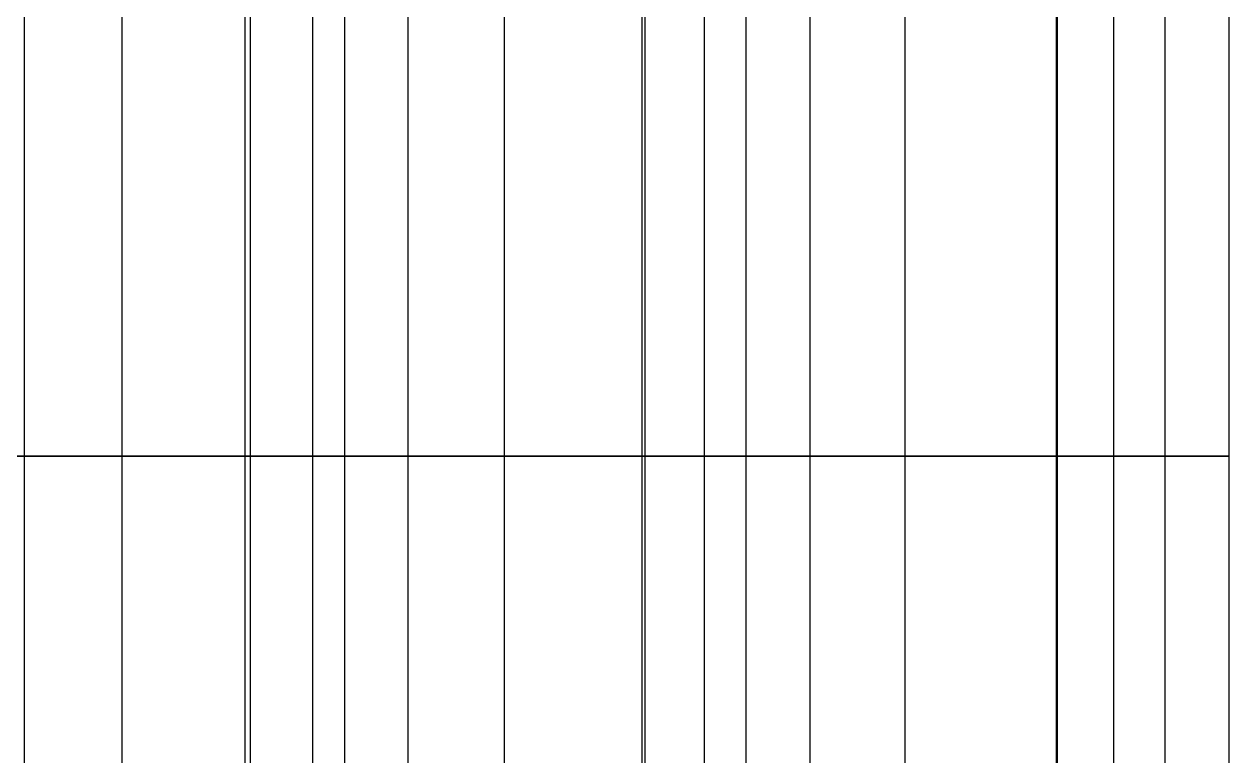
# Model space of a CAD drawing. Extents: x -60 to 60, y -153 to -30.
# Drawn here: x -46.386 to -42.686, y -87.921 to -85.672 of the extents above; entities that cross this region are included whole.
import ezdxf

# ---------------------------------------------------------------- set-up
doc = ezdxf.new("R2010")
doc.units = 0
doc.layers.add('Cut051006', color=7, linetype='CONTINUOUS')

msp = doc.modelspace()

# ---------------------------------------------------------------- linework, layer by layer
at = {"layer": 'Cut051006'}
for p, q in [((-46.3862, -84, 90.296), (-46.3862, -87, 90.296)), ((-46.3862, -84, 90.296), (-46.3862, -87, 90.296)), ((-46.3862, -84, 24.3537), (-46.3862, -87, 24.3537)), ((-46.3862, -84, 24.3537), (-46.3862, -87, 24.3537)), ((-46.0865, -84, 90.192), (-46.0865, -87, 90.192)), ((-46.0865, -84, 90.192), (-46.0865, -87, 90.192)), ((-46.0865, -84, 24.4577), (-46.0865, -87, 24.4577)), ((-46.0865, -84, 24.4577), (-46.0865, -87, 24.4577)), ((-45.708, -84, 91.4502), (-45.708, -87, 91.4502)), ((-45.708, -84, 91.4502), (-45.708, -87, 91.4502)), ((-45.708, -84, 23.1995), (-45.708, -87, 23.1995)), ((-45.708, -84, 23.1995), (-45.708, -87, 23.1995)), ((-45.6915, -84, 91.2521), (-45.6915, -87, 91.2521)), ((-45.6915, -84, 91.2521), (-45.6915, -87, 91.2521)), ((-45.6915, -84, 23.3976), (-45.6915, -87, 23.3976)), ((-45.6915, -84, 23.3976), (-45.6915, -87, 23.3976)), ((-45.5, -84, 90.9992), (-45.5, -87, 90.9992)), ((-45.5, -84, 90.9992), (-45.5, -87, 90.9992)), ((-45.5, -84, 23.6505), (-45.5, -87, 23.6505)), ((-45.5, -84, 23.6505), (-45.5, -87, 23.6505)), ((-45.4022, -84, 91.856), (-45.4022, -87, 91.856)), ((-45.4022, -84, 91.856), (-45.4022, -87, 91.856)), ((-45.4022, -84, 22.7937), (-45.4022, -87, 22.7937)), ((-45.4022, -84, 22.7937), (-45.4022, -87, 22.7937)), ((-45.2073, -84, 91.8948), (-45.2073, -87, 91.8948)), ((-45.2073, -84, 91.8948), (-45.2073, -87, 91.8948)), ((-45.2073, -84, 22.7549), (-45.2073, -87, 22.7549)), ((-45.2073, -84, 22.7549), (-45.2073, -87, 22.7549)), ((-44.9114, -84, 91.7804), (-44.9114, -87, 91.7804)), ((-44.9114, -84, 91.7804), (-44.9114, -87, 91.7804)), ((-44.9114, -84, 22.8693), (-44.9114, -87, 22.8693)), ((-44.9114, -84, 22.8693), (-44.9114, -87, 22.8693)), ((-44.4892, -84, 93.0246), (-44.4892, -87, 93.0246)), ((-44.4892, -84, 93.0246), (-44.4892, -87, 93.0246)), ((-44.4892, -84, 21.6251), (-44.4892, -87, 21.6251)), ((-44.4892, -84, 21.6251), (-44.4892, -87, 21.6251)), ((-44.4797, -84, 92.826), (-44.4797, -87, 92.826)), ((-44.4797, -84, 92.826), (-44.4797, -87, 92.826)), ((-44.4797, -84, 21.8237), (-44.4797, -87, 21.8237)), ((-44.4797, -84, 21.8237), (-44.4797, -87, 21.8237)), ((-44.2971, -84, 92.5666), (-44.2971, -87, 92.5666)), ((-44.2971, -84, 92.5666), (-44.2971, -87, 92.5666)), ((-44.2971, -84, 22.0831), (-44.2971, -87, 22.0831)), ((-44.2971, -84, 22.0831), (-44.2971, -87, 22.0831)), ((-44.1695, -84, 93.4195), (-44.1695, -87, 93.4195)), ((-44.1695, -84, 93.4195), (-44.1695, -87, 93.4195)), ((-44.1695, -84, 21.2302), (-44.1695, -87, 21.2302)), ((-44.1695, -84, 21.2302), (-44.1695, -87, 21.2302)), ((-43.9732, -84, 93.4514), (-43.9732, -87, 93.4514)), ((-43.9732, -84, 93.4514), (-43.9732, -87, 93.4514)), ((-43.9732, -84, 21.1983), (-43.9732, -87, 21.1983)), ((-43.9732, -84, 21.1983), (-43.9732, -87, 21.1983)), ((-43.6815, -84, 93.3268), (-43.6815, -87, 93.3268)), ((-43.6815, -84, 93.3268), (-43.6815, -87, 93.3268)), ((-43.6815, -84, 21.3229), (-43.6815, -87, 21.3229)), ((-43.6815, -84, 21.3229), (-43.6815, -87, 21.3229)), ((-43.2162, -84, 94.5555), (-43.2162, -87, 94.5555)), ((-43.2162, -84, 94.5555), (-43.2162, -87, 94.5555)), ((-43.2162, -84, 20.0942), (-43.2162, -87, 20.0942)), ((-43.2162, -84, 20.0942), (-43.2162, -87, 20.0942)), ((-43.2136, -84, 94.3567), (-43.2136, -87, 94.3567)), ((-43.2136, -84, 94.3567), (-43.2136, -87, 94.3567)), ((-43.2136, -84, 20.293), (-43.2136, -87, 20.293)), ((-43.2136, -84, 20.293), (-43.2136, -87, 20.293)), ((-43.0402, -84, 94.0911), (-43.0402, -87, 94.0911)), ((-43.0402, -84, 94.0911), (-43.0402, -87, 94.0911)), ((-43.0402, -84, 20.5586), (-43.0402, -87, 20.5586)), ((-43.0402, -84, 20.5586), (-43.0402, -87, 20.5586)), ((-42.8829, -84, 94.939), (-42.8829, -87, 94.939)), ((-42.8829, -84, 94.939), (-42.8829, -87, 94.939)), ((-42.8829, -84, 19.7107), (-42.8829, -87, 19.7107)), ((-42.8829, -84, 19.7107), (-42.8829, -87, 19.7107)), ((-42.6857, -84, 94.964), (-42.6857, -87, 94.964)), ((-42.6857, -84, 94.964), (-42.6857, -87, 94.964)), ((-42.6857, -84, 19.6856), (-42.6857, -87, 19.6856)), ((-42.6857, -84, 19.6856), (-42.6857, -87, 19.6856)), ((-46.3862, -87, 90.296), (-46.3862, -90, 90.296)), ((-46.3862, -87, 90.296), (-46.3862, -90, 90.296)), ((-46.3862, -87, 24.3537), (-46.3862, -90, 24.3537)), ((-46.3862, -87, 24.3537), (-46.3862, -90, 24.3537)), ((-46.0865, -87, 90.192), (-46.0865, -90, 90.192)), ((-46.0865, -87, 90.192), (-46.0865, -90, 90.192)), ((-46.0865, -87, 24.4577), (-46.0865, -90, 24.4577)), ((-46.0865, -87, 24.4577), (-46.0865, -90, 24.4577)), ((-45.708, -87, 91.4502), (-45.708, -90, 91.4502)), ((-45.708, -87, 91.4502), (-45.708, -90, 91.4502)), ((-45.708, -87, 23.1995), (-45.708, -90, 23.1995)), ((-45.708, -87, 23.1995), (-45.708, -90, 23.1995)), ((-45.6915, -87, 91.2521), (-45.6915, -90, 91.2521)), ((-45.6915, -87, 91.2521), (-45.6915, -90, 91.2521)), ((-45.6915, -87, 23.3976), (-45.6915, -90, 23.3976)), ((-45.6915, -87, 23.3976), (-45.6915, -90, 23.3976)), ((-45.5, -87, 90.9992), (-45.5, -90, 90.9992)), ((-45.5, -87, 90.9992), (-45.5, -90, 90.9992)), ((-45.5, -87, 23.6505), (-45.5, -90, 23.6505)), ((-45.5, -87, 23.6505), (-45.5, -90, 23.6505)), ((-45.4022, -87, 91.856), (-45.4022, -90, 91.856)), ((-45.4022, -87, 91.856), (-45.4022, -90, 91.856)), ((-45.4022, -87, 22.7937), (-45.4022, -90, 22.7937)), ((-45.4022, -87, 22.7937), (-45.4022, -90, 22.7937)), ((-45.2073, -87, 91.8948), (-45.2073, -90, 91.8948)), ((-45.2073, -87, 91.8948), (-45.2073, -90, 91.8948)), ((-45.2073, -87, 22.7549), (-45.2073, -90, 22.7549)), ((-45.2073, -87, 22.7549), (-45.2073, -90, 22.7549)), ((-44.9114, -87, 91.7804), (-44.9114, -90, 91.7804)), ((-44.9114, -87, 91.7804), (-44.9114, -90, 91.7804)), ((-44.9114, -87, 22.8693), (-44.9114, -90, 22.8693)), ((-44.9114, -87, 22.8693), (-44.9114, -90, 22.8693)), ((-44.4892, -87, 93.0246), (-44.4892, -90, 93.0246)), ((-44.4892, -87, 93.0246), (-44.4892, -90, 93.0246)), ((-44.4892, -87, 21.6251), (-44.4892, -90, 21.6251)), ((-44.4892, -87, 21.6251), (-44.4892, -90, 21.6251)), ((-44.4797, -87, 92.826), (-44.4797, -90, 92.826)), ((-44.4797, -87, 92.826), (-44.4797, -90, 92.826)), ((-44.4797, -87, 21.8237), (-44.4797, -90, 21.8237)), ((-44.4797, -87, 21.8237), (-44.4797, -90, 21.8237)), ((-44.2971, -87, 92.5666), (-44.2971, -90, 92.5666)), ((-44.2971, -87, 92.5666), (-44.2971, -90, 92.5666)), ((-44.2971, -87, 22.0831), (-44.2971, -90, 22.0831)), ((-44.2971, -87, 22.0831), (-44.2971, -90, 22.0831)), ((-44.1695, -87, 93.4195), (-44.1695, -90, 93.4195)), ((-44.1695, -87, 93.4195), (-44.1695, -90, 93.4195)), ((-44.1695, -87, 21.2302), (-44.1695, -90, 21.2302)), ((-44.1695, -87, 21.2302), (-44.1695, -90, 21.2302)), ((-43.9732, -87, 93.4514), (-43.9732, -90, 93.4514)), ((-43.9732, -87, 93.4514), (-43.9732, -90, 93.4514)), ((-43.9732, -87, 21.1983), (-43.9732, -90, 21.1983)), ((-43.9732, -87, 21.1983), (-43.9732, -90, 21.1983)), ((-43.6815, -87, 93.3268), (-43.6815, -90, 93.3268)), ((-43.6815, -87, 93.3268), (-43.6815, -90, 93.3268)), ((-43.6815, -87, 21.3229), (-43.6815, -90, 21.3229)), ((-43.6815, -87, 21.3229), (-43.6815, -90, 21.3229)), ((-43.2162, -87, 94.5555), (-43.2162, -90, 94.5555)), ((-43.2162, -87, 94.5555), (-43.2162, -90, 94.5555)), ((-43.2162, -87, 20.0942), (-43.2162, -90, 20.0942)), ((-43.2162, -87, 20.0942), (-43.2162, -90, 20.0942)), ((-43.2136, -87, 94.3567), (-43.2136, -90, 94.3567)), ((-43.2136, -87, 94.3567), (-43.2136, -90, 94.3567)), ((-43.2136, -87, 20.293), (-43.2136, -90, 20.293)), ((-43.2136, -87, 20.293), (-43.2136, -90, 20.293)), ((-43.0402, -87, 94.0911), (-43.0402, -90, 94.0911)), ((-43.0402, -87, 94.0911), (-43.0402, -90, 94.0911)), ((-43.0402, -87, 20.5586), (-43.0402, -90, 20.5586)), ((-43.0402, -87, 20.5586), (-43.0402, -90, 20.5586)), ((-42.8829, -87, 94.939), (-42.8829, -90, 94.939)), ((-42.8829, -87, 94.939), (-42.8829, -90, 94.939)), ((-42.8829, -87, 19.7107), (-42.8829, -90, 19.7107)), ((-42.8829, -87, 19.7107), (-42.8829, -90, 19.7107)), ((-42.6857, -87, 94.964), (-42.6857, -90, 94.964)), ((-42.6857, -87, 94.964), (-42.6857, -90, 94.964)), ((-42.6857, -87, 19.6856), (-42.6857, -90, 19.6856)), ((-42.6857, -87, 19.6856), (-42.6857, -90, 19.6856))]:
    msp.add_line(p, q, dxfattribs=at)
for centre in [(0, -90), (0, -90), (0, -93), (0, -93)]:
    msp.add_circle(centre, 60, dxfattribs=at)
for points, degree, knots in [([(-46.3862, -87, 90.296), (-46.4327, -87, 90.3217), (-46.4916, -87, 90.3099), (-46.5495, -87, 90.2942), (-46.5797, -87, 90.2505)], 2, [0, 0, 0, 0.724386, 0.724386, 1.44877, 1.44877, 1.44877]), ([(-46.5797, -87, 24.3992), (-46.5495, -87, 24.3555), (-46.4916, -87, 24.3398), (-46.4327, -87, 24.328), (-46.3862, -87, 24.3537)], 2, [0, 0, 0, 0.724386, 0.724386, 1.44877, 1.44877, 1.44877]), ([(-46.3862, -87, 90.296), (-46.4327, -87, 90.3217), (-46.4916, -87, 90.3099), (-46.5495, -87, 90.2942), (-46.5797, -87, 90.2505)], 2, [0, 0, 0, 0.724386, 0.724386, 1.44877, 1.44877, 1.44877]), ([(-46.5797, -87, 24.3992), (-46.5495, -87, 24.3555), (-46.4916, -87, 24.3398), (-46.4327, -87, 24.328), (-46.3862, -87, 24.3537)], 2, [0, 0, 0, 0.724386, 0.724386, 1.44877, 1.44877, 1.44877]), ([(-46.3862, -87, 90.296), (-46.4327, -87, 90.3217), (-46.4916, -87, 90.3099), (-46.5495, -87, 90.2942), (-46.5797, -87, 90.2505)], 2, [0, 0, 0, 0.724386, 0.724386, 1.44877, 1.44877, 1.44877]), ([(-46.5797, -87, 24.3992), (-46.5495, -87, 24.3555), (-46.4916, -87, 24.3398), (-46.4327, -87, 24.328), (-46.3862, -87, 24.3537)], 2, [0, 0, 0, 0.724386, 0.724386, 1.44877, 1.44877, 1.44877]), ([(-46.3862, -87, 90.296), (-46.4327, -87, 90.3217), (-46.4916, -87, 90.3099), (-46.5495, -87, 90.2942), (-46.5797, -87, 90.2505)], 2, [0, 0, 0, 0.724386, 0.724386, 1.44877, 1.44877, 1.44877]), ([(-46.5797, -87, 24.3992), (-46.5495, -87, 24.3555), (-46.4916, -87, 24.3398), (-46.4327, -87, 24.328), (-46.3862, -87, 24.3537)], 2, [0, 0, 0, 0.724386, 0.724386, 1.44877, 1.44877, 1.44877]), ([(-45.5, -87, 90.9992), (-45.461, -87, 90.9262), (-45.4327, -87, 90.8318), (-45.4352, -87, 90.726), (-45.4369, -87, 90.6209), (-45.4723, -87, 90.5059), (-45.541, -87, 90.4123), (-45.6088, -87, 90.3181), (-45.7072, -87, 90.2488), (-45.8066, -87, 90.2147), (-45.9065, -87, 90.1797), (-46.005, -87, 90.1774), (-46.0865, -87, 90.192)], 3, [0, 0, 0, 0, 0.558599, 0.558599, 0.558599, 1.1172, 1.1172, 1.1172, 1.6758, 1.6758, 1.6758, 2.2344, 2.2344, 2.2344, 2.2344]), ([(-46.0865, -87, 24.4577), (-46.005, -87, 24.4723), (-45.9065, -87, 24.47), (-45.8066, -87, 24.435), (-45.7072, -87, 24.4008), (-45.6088, -87, 24.3316), (-45.541, -87, 24.2374), (-45.4723, -87, 24.1438), (-45.4369, -87, 24.0288), (-45.4352, -87, 23.9237), (-45.4327, -87, 23.8179), (-45.461, -87, 23.7235), (-45.5, -87, 23.6505)], 3, [0, 0, 0, 0, 0.558599, 0.558599, 0.558599, 1.1172, 1.1172, 1.1172, 1.6758, 1.6758, 1.6758, 2.2344, 2.2344, 2.2344, 2.2344]), ([(-45.5, -87, 90.9992), (-45.461, -87, 90.9262), (-45.4327, -87, 90.8318), (-45.4352, -87, 90.726), (-45.4369, -87, 90.6209), (-45.4723, -87, 90.5059), (-45.541, -87, 90.4123), (-45.6088, -87, 90.3181), (-45.7072, -87, 90.2488), (-45.8066, -87, 90.2147), (-45.9065, -87, 90.1797), (-46.005, -87, 90.1774), (-46.0865, -87, 90.192)], 3, [0, 0, 0, 0, 0.558599, 0.558599, 0.558599, 1.1172, 1.1172, 1.1172, 1.6758, 1.6758, 1.6758, 2.2344, 2.2344, 2.2344, 2.2344]), ([(-46.0865, -87, 24.4577), (-46.005, -87, 24.4723), (-45.9065, -87, 24.47), (-45.8066, -87, 24.435), (-45.7072, -87, 24.4008), (-45.6088, -87, 24.3316), (-45.541, -87, 24.2374), (-45.4723, -87, 24.1438), (-45.4369, -87, 24.0288), (-45.4352, -87, 23.9237), (-45.4327, -87, 23.8179), (-45.461, -87, 23.7235), (-45.5, -87, 23.6505)], 3, [0, 0, 0, 0, 0.558599, 0.558599, 0.558599, 1.1172, 1.1172, 1.1172, 1.6758, 1.6758, 1.6758, 2.2344, 2.2344, 2.2344, 2.2344]), ([(-45.5, -87, 90.9992), (-45.461, -87, 90.9262), (-45.4327, -87, 90.8318), (-45.4352, -87, 90.726), (-45.4369, -87, 90.6209), (-45.4723, -87, 90.5059), (-45.541, -87, 90.4123), (-45.6088, -87, 90.3181), (-45.7072, -87, 90.2488), (-45.8066, -87, 90.2147), (-45.9065, -87, 90.1797), (-46.005, -87, 90.1774), (-46.0865, -87, 90.192)], 3, [0, 0, 0, 0, 0.558599, 0.558599, 0.558599, 1.1172, 1.1172, 1.1172, 1.6758, 1.6758, 1.6758, 2.2344, 2.2344, 2.2344, 2.2344]), ([(-46.0865, -87, 24.4577), (-46.005, -87, 24.4723), (-45.9065, -87, 24.47), (-45.8066, -87, 24.435), (-45.7072, -87, 24.4008), (-45.6088, -87, 24.3316), (-45.541, -87, 24.2374), (-45.4723, -87, 24.1438), (-45.4369, -87, 24.0288), (-45.4352, -87, 23.9237), (-45.4327, -87, 23.8179), (-45.461, -87, 23.7235), (-45.5, -87, 23.6505)], 3, [0, 0, 0, 0, 0.558599, 0.558599, 0.558599, 1.1172, 1.1172, 1.1172, 1.6758, 1.6758, 1.6758, 2.2344, 2.2344, 2.2344, 2.2344]), ([(-45.5, -87, 90.9992), (-45.461, -87, 90.9262), (-45.4327, -87, 90.8318), (-45.4352, -87, 90.726), (-45.4369, -87, 90.6209), (-45.4723, -87, 90.5059), (-45.541, -87, 90.4123), (-45.6088, -87, 90.3181), (-45.7072, -87, 90.2488), (-45.8066, -87, 90.2147), (-45.9065, -87, 90.1797), (-46.005, -87, 90.1774), (-46.0865, -87, 90.192)], 3, [0, 0, 0, 0, 0.558599, 0.558599, 0.558599, 1.1172, 1.1172, 1.1172, 1.6758, 1.6758, 1.6758, 2.2344, 2.2344, 2.2344, 2.2344]), ([(-46.0865, -87, 24.4577), (-46.005, -87, 24.4723), (-45.9065, -87, 24.47), (-45.8066, -87, 24.435), (-45.7072, -87, 24.4008), (-45.6088, -87, 24.3316), (-45.541, -87, 24.2374), (-45.4723, -87, 24.1438), (-45.4369, -87, 24.0288), (-45.4352, -87, 23.9237), (-45.4327, -87, 23.8179), (-45.461, -87, 23.7235), (-45.5, -87, 23.6505)], 3, [0, 0, 0, 0, 0.558599, 0.558599, 0.558599, 1.1172, 1.1172, 1.1172, 1.6758, 1.6758, 1.6758, 2.2344, 2.2344, 2.2344, 2.2344]), ([(-45.2073, -87, 91.8948), (-45.2529, -87, 91.922), (-45.3121, -87, 91.9123), (-45.3705, -87, 91.8987), (-45.4022, -87, 91.856)], 2, [0, 0, 0, 0.724386, 0.724386, 1.44877, 1.44877, 1.44877]), ([(-45.4022, -87, 22.7937), (-45.3705, -87, 22.751), (-45.3121, -87, 22.7374), (-45.2529, -87, 22.7277), (-45.2073, -87, 22.7549)], 2, [0, 0, 0, 0.724386, 0.724386, 1.44877, 1.44877, 1.44877]), ([(-45.2073, -87, 91.8948), (-45.2529, -87, 91.922), (-45.3121, -87, 91.9123), (-45.3705, -87, 91.8987), (-45.4022, -87, 91.856)], 2, [0, 0, 0, 0.724386, 0.724386, 1.44877, 1.44877, 1.44877]), ([(-45.4022, -87, 22.7937), (-45.3705, -87, 22.751), (-45.3121, -87, 22.7374), (-45.2529, -87, 22.7277), (-45.2073, -87, 22.7549)], 2, [0, 0, 0, 0.724386, 0.724386, 1.44877, 1.44877, 1.44877]), ([(-45.2073, -87, 91.8948), (-45.2529, -87, 91.922), (-45.3121, -87, 91.9123), (-45.3705, -87, 91.8987), (-45.4022, -87, 91.856)], 2, [0, 0, 0, 0.724386, 0.724386, 1.44877, 1.44877, 1.44877]), ([(-45.4022, -87, 22.7937), (-45.3705, -87, 22.751), (-45.3121, -87, 22.7374), (-45.2529, -87, 22.7277), (-45.2073, -87, 22.7549)], 2, [0, 0, 0, 0.724386, 0.724386, 1.44877, 1.44877, 1.44877]), ([(-45.2073, -87, 91.8948), (-45.2529, -87, 91.922), (-45.3121, -87, 91.9123), (-45.3705, -87, 91.8987), (-45.4022, -87, 91.856)], 2, [0, 0, 0, 0.724386, 0.724386, 1.44877, 1.44877, 1.44877]), ([(-45.4022, -87, 22.7937), (-45.3705, -87, 22.751), (-45.3121, -87, 22.7374), (-45.2529, -87, 22.7277), (-45.2073, -87, 22.7549)], 2, [0, 0, 0, 0.724386, 0.724386, 1.44877, 1.44877, 1.44877]), ([(-44.2971, -87, 92.5666), (-44.2606, -87, 92.4923), (-44.2357, -87, 92.397), (-44.2418, -87, 92.2913), (-44.2472, -87, 92.1863), (-44.2866, -87, 92.0726), (-44.3585, -87, 91.9815), (-44.4295, -87, 91.8897), (-44.5303, -87, 91.8239), (-44.6309, -87, 91.7933), (-44.7319, -87, 91.7618), (-44.8305, -87, 91.763), (-44.9114, -87, 91.7804)], 3, [0, 0, 0, 0, 0.558599, 0.558599, 0.558599, 1.1172, 1.1172, 1.1172, 1.6758, 1.6758, 1.6758, 2.2344, 2.2344, 2.2344, 2.2344]), ([(-44.9114, -87, 22.8693), (-44.8305, -87, 22.8867), (-44.7319, -87, 22.8879), (-44.6309, -87, 22.8564), (-44.5303, -87, 22.8257), (-44.4295, -87, 22.7599), (-44.3585, -87, 22.6682), (-44.2866, -87, 22.5771), (-44.2472, -87, 22.4634), (-44.2418, -87, 22.3583), (-44.2357, -87, 22.2527), (-44.2606, -87, 22.1574), (-44.2971, -87, 22.0831)], 3, [0, 0, 0, 0, 0.558599, 0.558599, 0.558599, 1.1172, 1.1172, 1.1172, 1.6758, 1.6758, 1.6758, 2.2344, 2.2344, 2.2344, 2.2344]), ([(-44.2971, -87, 92.5666), (-44.2606, -87, 92.4923), (-44.2357, -87, 92.397), (-44.2418, -87, 92.2913), (-44.2472, -87, 92.1863), (-44.2866, -87, 92.0726), (-44.3585, -87, 91.9815), (-44.4295, -87, 91.8897), (-44.5303, -87, 91.8239), (-44.6309, -87, 91.7933), (-44.7319, -87, 91.7618), (-44.8305, -87, 91.763), (-44.9114, -87, 91.7804)], 3, [0, 0, 0, 0, 0.558599, 0.558599, 0.558599, 1.1172, 1.1172, 1.1172, 1.6758, 1.6758, 1.6758, 2.2344, 2.2344, 2.2344, 2.2344]), ([(-44.9114, -87, 22.8693), (-44.8305, -87, 22.8867), (-44.7319, -87, 22.8879), (-44.6309, -87, 22.8564), (-44.5303, -87, 22.8257), (-44.4295, -87, 22.7599), (-44.3585, -87, 22.6682), (-44.2866, -87, 22.5771), (-44.2472, -87, 22.4634), (-44.2418, -87, 22.3583), (-44.2357, -87, 22.2527), (-44.2606, -87, 22.1574), (-44.2971, -87, 22.0831)], 3, [0, 0, 0, 0, 0.558599, 0.558599, 0.558599, 1.1172, 1.1172, 1.1172, 1.6758, 1.6758, 1.6758, 2.2344, 2.2344, 2.2344, 2.2344]), ([(-44.2971, -87, 92.5666), (-44.2606, -87, 92.4923), (-44.2357, -87, 92.397), (-44.2418, -87, 92.2913), (-44.2472, -87, 92.1863), (-44.2866, -87, 92.0726), (-44.3585, -87, 91.9815), (-44.4295, -87, 91.8897), (-44.5303, -87, 91.8239), (-44.6309, -87, 91.7933), (-44.7319, -87, 91.7618), (-44.8305, -87, 91.763), (-44.9114, -87, 91.7804)], 3, [0, 0, 0, 0, 0.558599, 0.558599, 0.558599, 1.1172, 1.1172, 1.1172, 1.6758, 1.6758, 1.6758, 2.2344, 2.2344, 2.2344, 2.2344]), ([(-44.9114, -87, 22.8693), (-44.8305, -87, 22.8867), (-44.7319, -87, 22.8879), (-44.6309, -87, 22.8564), (-44.5303, -87, 22.8257), (-44.4295, -87, 22.7599), (-44.3585, -87, 22.6682), (-44.2866, -87, 22.5771), (-44.2472, -87, 22.4634), (-44.2418, -87, 22.3583), (-44.2357, -87, 22.2527), (-44.2606, -87, 22.1574), (-44.2971, -87, 22.0831)], 3, [0, 0, 0, 0, 0.558599, 0.558599, 0.558599, 1.1172, 1.1172, 1.1172, 1.6758, 1.6758, 1.6758, 2.2344, 2.2344, 2.2344, 2.2344]), ([(-44.2971, -87, 92.5666), (-44.2606, -87, 92.4923), (-44.2357, -87, 92.397), (-44.2418, -87, 92.2913), (-44.2472, -87, 92.1863), (-44.2866, -87, 92.0726), (-44.3585, -87, 91.9815), (-44.4295, -87, 91.8897), (-44.5303, -87, 91.8239), (-44.6309, -87, 91.7933), (-44.7319, -87, 91.7618), (-44.8305, -87, 91.763), (-44.9114, -87, 91.7804)], 3, [0, 0, 0, 0, 0.558599, 0.558599, 0.558599, 1.1172, 1.1172, 1.1172, 1.6758, 1.6758, 1.6758, 2.2344, 2.2344, 2.2344, 2.2344]), ([(-44.9114, -87, 22.8693), (-44.8305, -87, 22.8867), (-44.7319, -87, 22.8879), (-44.6309, -87, 22.8564), (-44.5303, -87, 22.8257), (-44.4295, -87, 22.7599), (-44.3585, -87, 22.6682), (-44.2866, -87, 22.5771), (-44.2472, -87, 22.4634), (-44.2418, -87, 22.3583), (-44.2357, -87, 22.2527), (-44.2606, -87, 22.1574), (-44.2971, -87, 22.0831)], 3, [0, 0, 0, 0, 0.558599, 0.558599, 0.558599, 1.1172, 1.1172, 1.1172, 1.6758, 1.6758, 1.6758, 2.2344, 2.2344, 2.2344, 2.2344]), ([(-43.9732, -87, 93.4514), (-44.0179, -87, 93.4803), (-44.0774, -87, 93.4726), (-44.1363, -87, 93.461), (-44.1695, -87, 93.4195)], 2, [0, 0, 0, 0.724386, 0.724386, 1.44877, 1.44877, 1.44877]), ([(-44.1695, -87, 21.2302), (-44.1363, -87, 21.1887), (-44.0774, -87, 21.1771), (-44.0179, -87, 21.1694), (-43.9732, -87, 21.1983)], 2, [0, 0, 0, 0.724386, 0.724386, 1.44877, 1.44877, 1.44877]), ([(-43.9732, -87, 93.4514), (-44.0179, -87, 93.4803), (-44.0774, -87, 93.4726), (-44.1363, -87, 93.461), (-44.1695, -87, 93.4195)], 2, [0, 0, 0, 0.724386, 0.724386, 1.44877, 1.44877, 1.44877]), ([(-44.1695, -87, 21.2302), (-44.1363, -87, 21.1887), (-44.0774, -87, 21.1771), (-44.0179, -87, 21.1694), (-43.9732, -87, 21.1983)], 2, [0, 0, 0, 0.724386, 0.724386, 1.44877, 1.44877, 1.44877]), ([(-43.9732, -87, 93.4514), (-44.0179, -87, 93.4803), (-44.0774, -87, 93.4726), (-44.1363, -87, 93.461), (-44.1695, -87, 93.4195)], 2, [0, 0, 0, 0.724386, 0.724386, 1.44877, 1.44877, 1.44877]), ([(-44.1695, -87, 21.2302), (-44.1363, -87, 21.1887), (-44.0774, -87, 21.1771), (-44.0179, -87, 21.1694), (-43.9732, -87, 21.1983)], 2, [0, 0, 0, 0.724386, 0.724386, 1.44877, 1.44877, 1.44877]), ([(-43.9732, -87, 93.4514), (-44.0179, -87, 93.4803), (-44.0774, -87, 93.4726), (-44.1363, -87, 93.461), (-44.1695, -87, 93.4195)], 2, [0, 0, 0, 0.724386, 0.724386, 1.44877, 1.44877, 1.44877]), ([(-44.1695, -87, 21.2302), (-44.1363, -87, 21.1887), (-44.0774, -87, 21.1771), (-44.0179, -87, 21.1694), (-43.9732, -87, 21.1983)], 2, [0, 0, 0, 0.724386, 0.724386, 1.44877, 1.44877, 1.44877]), ([(-43.0402, -87, 94.0911), (-43.0063, -87, 94.0156), (-42.9847, -87, 93.9194), (-42.9945, -87, 93.8141), (-43.0036, -87, 93.7093), (-43.047, -87, 93.597), (-43.122, -87, 93.5085), (-43.1962, -87, 93.4192), (-43.2992, -87, 93.357), (-43.4008, -87, 93.3299), (-43.5028, -87, 93.3019), (-43.6013, -87, 93.3066), (-43.6815, -87, 93.3268)], 3, [0, 0, 0, 0, 0.558599, 0.558599, 0.558599, 1.1172, 1.1172, 1.1172, 1.6758, 1.6758, 1.6758, 2.2344, 2.2344, 2.2344, 2.2344]), ([(-43.6815, -87, 21.3229), (-43.6013, -87, 21.3431), (-43.5028, -87, 21.3477), (-43.4008, -87, 21.3198), (-43.2992, -87, 21.2927), (-43.1962, -87, 21.2304), (-43.122, -87, 21.1412), (-43.047, -87, 21.0526), (-43.0036, -87, 20.9404), (-42.9945, -87, 20.8356), (-42.9847, -87, 20.7303), (-43.0063, -87, 20.6341), (-43.0402, -87, 20.5586)], 3, [0, 0, 0, 0, 0.558599, 0.558599, 0.558599, 1.1172, 1.1172, 1.1172, 1.6758, 1.6758, 1.6758, 2.2344, 2.2344, 2.2344, 2.2344]), ([(-43.0402, -87, 94.0911), (-43.0063, -87, 94.0156), (-42.9847, -87, 93.9194), (-42.9945, -87, 93.8141), (-43.0036, -87, 93.7093), (-43.047, -87, 93.597), (-43.122, -87, 93.5085), (-43.1962, -87, 93.4192), (-43.2992, -87, 93.357), (-43.4008, -87, 93.3299), (-43.5028, -87, 93.3019), (-43.6013, -87, 93.3066), (-43.6815, -87, 93.3268)], 3, [0, 0, 0, 0, 0.558599, 0.558599, 0.558599, 1.1172, 1.1172, 1.1172, 1.6758, 1.6758, 1.6758, 2.2344, 2.2344, 2.2344, 2.2344]), ([(-43.6815, -87, 21.3229), (-43.6013, -87, 21.3431), (-43.5028, -87, 21.3477), (-43.4008, -87, 21.3198), (-43.2992, -87, 21.2927), (-43.1962, -87, 21.2304), (-43.122, -87, 21.1412), (-43.047, -87, 21.0526), (-43.0036, -87, 20.9404), (-42.9945, -87, 20.8356), (-42.9847, -87, 20.7303), (-43.0063, -87, 20.6341), (-43.0402, -87, 20.5586)], 3, [0, 0, 0, 0, 0.558599, 0.558599, 0.558599, 1.1172, 1.1172, 1.1172, 1.6758, 1.6758, 1.6758, 2.2344, 2.2344, 2.2344, 2.2344]), ([(-43.0402, -87, 94.0911), (-43.0063, -87, 94.0156), (-42.9847, -87, 93.9194), (-42.9945, -87, 93.8141), (-43.0036, -87, 93.7093), (-43.047, -87, 93.597), (-43.122, -87, 93.5085), (-43.1962, -87, 93.4192), (-43.2992, -87, 93.357), (-43.4008, -87, 93.3299), (-43.5028, -87, 93.3019), (-43.6013, -87, 93.3066), (-43.6815, -87, 93.3268)], 3, [0, 0, 0, 0, 0.558599, 0.558599, 0.558599, 1.1172, 1.1172, 1.1172, 1.6758, 1.6758, 1.6758, 2.2344, 2.2344, 2.2344, 2.2344]), ([(-43.6815, -87, 21.3229), (-43.6013, -87, 21.3431), (-43.5028, -87, 21.3477), (-43.4008, -87, 21.3198), (-43.2992, -87, 21.2927), (-43.1962, -87, 21.2304), (-43.122, -87, 21.1412), (-43.047, -87, 21.0526), (-43.0036, -87, 20.9404), (-42.9945, -87, 20.8356), (-42.9847, -87, 20.7303), (-43.0063, -87, 20.6341), (-43.0402, -87, 20.5586)], 3, [0, 0, 0, 0, 0.558599, 0.558599, 0.558599, 1.1172, 1.1172, 1.1172, 1.6758, 1.6758, 1.6758, 2.2344, 2.2344, 2.2344, 2.2344]), ([(-43.0402, -87, 94.0911), (-43.0063, -87, 94.0156), (-42.9847, -87, 93.9194), (-42.9945, -87, 93.8141), (-43.0036, -87, 93.7093), (-43.047, -87, 93.597), (-43.122, -87, 93.5085), (-43.1962, -87, 93.4192), (-43.2992, -87, 93.357), (-43.4008, -87, 93.3299), (-43.5028, -87, 93.3019), (-43.6013, -87, 93.3066), (-43.6815, -87, 93.3268)], 3, [0, 0, 0, 0, 0.558599, 0.558599, 0.558599, 1.1172, 1.1172, 1.1172, 1.6758, 1.6758, 1.6758, 2.2344, 2.2344, 2.2344, 2.2344]), ([(-43.6815, -87, 21.3229), (-43.6013, -87, 21.3431), (-43.5028, -87, 21.3477), (-43.4008, -87, 21.3198), (-43.2992, -87, 21.2927), (-43.1962, -87, 21.2304), (-43.122, -87, 21.1412), (-43.047, -87, 21.0526), (-43.0036, -87, 20.9404), (-42.9945, -87, 20.8356), (-42.9847, -87, 20.7303), (-43.0063, -87, 20.6341), (-43.0402, -87, 20.5586)], 3, [0, 0, 0, 0, 0.558599, 0.558599, 0.558599, 1.1172, 1.1172, 1.1172, 1.6758, 1.6758, 1.6758, 2.2344, 2.2344, 2.2344, 2.2344]), ([(-42.6857, -87, 94.964), (-42.7293, -87, 94.9944), (-42.789, -87, 94.9889), (-42.8482, -87, 94.9793), (-42.8829, -87, 94.939)], 2, [0, 0, 0, 0.724386, 0.724386, 1.44877, 1.44877, 1.44877]), ([(-42.8829, -87, 19.7107), (-42.8482, -87, 19.6704), (-42.789, -87, 19.6608), (-42.7293, -87, 19.6552), (-42.6857, -87, 19.6856)], 2, [0, 0, 0, 0.724386, 0.724386, 1.44877, 1.44877, 1.44877]), ([(-42.6857, -87, 94.964), (-42.7293, -87, 94.9944), (-42.789, -87, 94.9889), (-42.8482, -87, 94.9793), (-42.8829, -87, 94.939)], 2, [0, 0, 0, 0.724386, 0.724386, 1.44877, 1.44877, 1.44877]), ([(-42.8829, -87, 19.7107), (-42.8482, -87, 19.6704), (-42.789, -87, 19.6608), (-42.7293, -87, 19.6552), (-42.6857, -87, 19.6856)], 2, [0, 0, 0, 0.724386, 0.724386, 1.44877, 1.44877, 1.44877]), ([(-42.6857, -87, 94.964), (-42.7293, -87, 94.9944), (-42.789, -87, 94.9889), (-42.8482, -87, 94.9793), (-42.8829, -87, 94.939)], 2, [0, 0, 0, 0.724386, 0.724386, 1.44877, 1.44877, 1.44877]), ([(-42.8829, -87, 19.7107), (-42.8482, -87, 19.6704), (-42.789, -87, 19.6608), (-42.7293, -87, 19.6552), (-42.6857, -87, 19.6856)], 2, [0, 0, 0, 0.724386, 0.724386, 1.44877, 1.44877, 1.44877]), ([(-42.6857, -87, 94.964), (-42.7293, -87, 94.9944), (-42.789, -87, 94.9889), (-42.8482, -87, 94.9793), (-42.8829, -87, 94.939)], 2, [0, 0, 0, 0.724386, 0.724386, 1.44877, 1.44877, 1.44877]), ([(-42.8829, -87, 19.7107), (-42.8482, -87, 19.6704), (-42.789, -87, 19.6608), (-42.7293, -87, 19.6552), (-42.6857, -87, 19.6856)], 2, [0, 0, 0, 0.724386, 0.724386, 1.44877, 1.44877, 1.44877])]:
    msp.add_open_spline(points, degree=degree, knots=knots, dxfattribs=at)
for points, degree in [([(-46.0865, -87, 90.192), (-46.2446, -87, 90.2201), (-46.3862, -87, 90.296)], 2), ([(-46.3862, -87, 24.3537), (-46.2446, -87, 24.4296), (-46.0865, -87, 24.4577)], 2), ([(-46.0865, -87, 90.192), (-46.2446, -87, 90.2201), (-46.3862, -87, 90.296)], 2), ([(-46.3862, -87, 24.3537), (-46.2446, -87, 24.4296), (-46.0865, -87, 24.4577)], 2), ([(-46.0865, -87, 90.192), (-46.2446, -87, 90.2201), (-46.3862, -87, 90.296)], 2), ([(-46.3862, -87, 24.3537), (-46.2446, -87, 24.4296), (-46.0865, -87, 24.4577)], 2), ([(-46.0865, -87, 90.192), (-46.2446, -87, 90.2201), (-46.3862, -87, 90.296)], 2), ([(-46.3862, -87, 24.3537), (-46.2446, -87, 24.4296), (-46.0865, -87, 24.4577)], 2), ([(-45.708, -87, 91.4502), (-45.7531, -87, 91.3982), (-45.7446, -87, 91.2959), (-45.6915, -87, 91.2521)], 3), ([(-45.6915, -87, 23.3976), (-45.7446, -87, 23.3538), (-45.7531, -87, 23.2515), (-45.708, -87, 23.1995)], 3), ([(-45.708, -87, 91.4502), (-45.7531, -87, 91.3982), (-45.7446, -87, 91.2959), (-45.6915, -87, 91.2521)], 3), ([(-45.6915, -87, 23.3976), (-45.7446, -87, 23.3538), (-45.7531, -87, 23.2515), (-45.708, -87, 23.1995)], 3), ([(-45.708, -87, 91.4502), (-45.7531, -87, 91.3982), (-45.7446, -87, 91.2959), (-45.6915, -87, 91.2521)], 3), ([(-45.6915, -87, 23.3976), (-45.7446, -87, 23.3538), (-45.7531, -87, 23.2515), (-45.708, -87, 23.1995)], 3), ([(-45.708, -87, 91.4502), (-45.7531, -87, 91.3982), (-45.7446, -87, 91.2959), (-45.6915, -87, 91.2521)], 3), ([(-45.6915, -87, 23.3976), (-45.7446, -87, 23.3538), (-45.7531, -87, 23.2515), (-45.708, -87, 23.1995)], 3), ([(-45.4022, -87, 91.856), (-45.708, -87, 91.4502)], 1), ([(-45.708, -87, 23.1995), (-45.4022, -87, 22.7937)], 1), ([(-45.4022, -87, 91.856), (-45.708, -87, 91.4502)], 1), ([(-45.708, -87, 23.1995), (-45.4022, -87, 22.7937)], 1), ([(-45.4022, -87, 91.856), (-45.708, -87, 91.4502)], 1), ([(-45.708, -87, 23.1995), (-45.4022, -87, 22.7937)], 1), ([(-45.4022, -87, 91.856), (-45.708, -87, 91.4502)], 1), ([(-45.708, -87, 23.1995), (-45.4022, -87, 22.7937)], 1), ([(-45.6915, -87, 91.2521), (-45.5756, -87, 91.1409), (-45.5, -87, 90.9992)], 2), ([(-45.5, -87, 23.6505), (-45.5756, -87, 23.5088), (-45.6915, -87, 23.3976)], 2), ([(-45.6915, -87, 91.2521), (-45.5756, -87, 91.1409), (-45.5, -87, 90.9992)], 2), ([(-45.5, -87, 23.6505), (-45.5756, -87, 23.5088), (-45.6915, -87, 23.3976)], 2), ([(-45.6915, -87, 91.2521), (-45.5756, -87, 91.1409), (-45.5, -87, 90.9992)], 2), ([(-45.5, -87, 23.6505), (-45.5756, -87, 23.5088), (-45.6915, -87, 23.3976)], 2), ([(-45.6915, -87, 91.2521), (-45.5756, -87, 91.1409), (-45.5, -87, 90.9992)], 2), ([(-45.5, -87, 23.6505), (-45.5756, -87, 23.5088), (-45.6915, -87, 23.3976)], 2), ([(-44.9114, -87, 91.7804), (-45.0684, -87, 91.814), (-45.2073, -87, 91.8948)], 2), ([(-45.2073, -87, 22.7549), (-45.0684, -87, 22.8357), (-44.9114, -87, 22.8693)], 2), ([(-44.9114, -87, 91.7804), (-45.0684, -87, 91.814), (-45.2073, -87, 91.8948)], 2), ([(-45.2073, -87, 22.7549), (-45.0684, -87, 22.8357), (-44.9114, -87, 22.8693)], 2), ([(-44.9114, -87, 91.7804), (-45.0684, -87, 91.814), (-45.2073, -87, 91.8948)], 2), ([(-45.2073, -87, 22.7549), (-45.0684, -87, 22.8357), (-44.9114, -87, 22.8693)], 2), ([(-44.9114, -87, 91.7804), (-45.0684, -87, 91.814), (-45.2073, -87, 91.8948)], 2), ([(-45.2073, -87, 22.7549), (-45.0684, -87, 22.8357), (-44.9114, -87, 22.8693)], 2), ([(-44.4892, -87, 93.0246), (-44.5361, -87, 92.9742), (-44.5312, -87, 92.8717), (-44.4797, -87, 92.826)], 3), ([(-44.4797, -87, 21.8237), (-44.5312, -87, 21.778), (-44.5361, -87, 21.6755), (-44.4892, -87, 21.6251)], 3), ([(-44.4892, -87, 93.0246), (-44.5361, -87, 92.9742), (-44.5312, -87, 92.8717), (-44.4797, -87, 92.826)], 3), ([(-44.4797, -87, 21.8237), (-44.5312, -87, 21.778), (-44.5361, -87, 21.6755), (-44.4892, -87, 21.6251)], 3), ([(-44.4892, -87, 93.0246), (-44.5361, -87, 92.9742), (-44.5312, -87, 92.8717), (-44.4797, -87, 92.826)], 3), ([(-44.4797, -87, 21.8237), (-44.5312, -87, 21.778), (-44.5361, -87, 21.6755), (-44.4892, -87, 21.6251)], 3), ([(-44.4892, -87, 93.0246), (-44.5361, -87, 92.9742), (-44.5312, -87, 92.8717), (-44.4797, -87, 92.826)], 3), ([(-44.4797, -87, 21.8237), (-44.5312, -87, 21.778), (-44.5361, -87, 21.6755), (-44.4892, -87, 21.6251)], 3), ([(-44.1695, -87, 93.4195), (-44.4892, -87, 93.0246)], 1), ([(-44.4892, -87, 21.6251), (-44.1695, -87, 21.2302)], 1), ([(-44.1695, -87, 93.4195), (-44.4892, -87, 93.0246)], 1), ([(-44.4892, -87, 21.6251), (-44.1695, -87, 21.2302)], 1), ([(-44.1695, -87, 93.4195), (-44.4892, -87, 93.0246)], 1), ([(-44.4892, -87, 21.6251), (-44.1695, -87, 21.2302)], 1), ([(-44.1695, -87, 93.4195), (-44.4892, -87, 93.0246)], 1), ([(-44.4892, -87, 21.6251), (-44.1695, -87, 21.2302)], 1), ([(-44.4797, -87, 92.826), (-44.3677, -87, 92.7109), (-44.2971, -87, 92.5666)], 2), ([(-44.2971, -87, 22.0831), (-44.3677, -87, 21.9388), (-44.4797, -87, 21.8237)], 2), ([(-44.4797, -87, 92.826), (-44.3677, -87, 92.7109), (-44.2971, -87, 92.5666)], 2), ([(-44.2971, -87, 22.0831), (-44.3677, -87, 21.9388), (-44.4797, -87, 21.8237)], 2), ([(-44.4797, -87, 92.826), (-44.3677, -87, 92.7109), (-44.2971, -87, 92.5666)], 2), ([(-44.2971, -87, 22.0831), (-44.3677, -87, 21.9388), (-44.4797, -87, 21.8237)], 2), ([(-44.4797, -87, 92.826), (-44.3677, -87, 92.7109), (-44.2971, -87, 92.5666)], 2), ([(-44.2971, -87, 22.0831), (-44.3677, -87, 21.9388), (-44.4797, -87, 21.8237)], 2), ([(-43.6815, -87, 93.3268), (-43.8373, -87, 93.3658), (-43.9732, -87, 93.4514)], 2), ([(-43.9732, -87, 21.1983), (-43.8373, -87, 21.2839), (-43.6815, -87, 21.3229)], 2), ([(-43.6815, -87, 93.3268), (-43.8373, -87, 93.3658), (-43.9732, -87, 93.4514)], 2), ([(-43.9732, -87, 21.1983), (-43.8373, -87, 21.2839), (-43.6815, -87, 21.3229)], 2), ([(-43.6815, -87, 93.3268), (-43.8373, -87, 93.3658), (-43.9732, -87, 93.4514)], 2), ([(-43.9732, -87, 21.1983), (-43.8373, -87, 21.2839), (-43.6815, -87, 21.3229)], 2), ([(-43.6815, -87, 93.3268), (-43.8373, -87, 93.3658), (-43.9732, -87, 93.4514)], 2), ([(-43.9732, -87, 21.1983), (-43.8373, -87, 21.2839), (-43.6815, -87, 21.3229)], 2), ([(-43.2162, -87, 94.5555), (-43.2648, -87, 94.5068), (-43.2635, -87, 94.4042), (-43.2136, -87, 94.3567)], 3), ([(-43.2136, -87, 20.293), (-43.2635, -87, 20.2455), (-43.2648, -87, 20.1429), (-43.2162, -87, 20.0942)], 3), ([(-43.2162, -87, 94.5555), (-43.2648, -87, 94.5068), (-43.2635, -87, 94.4042), (-43.2136, -87, 94.3567)], 3), ([(-43.2136, -87, 20.293), (-43.2635, -87, 20.2455), (-43.2648, -87, 20.1429), (-43.2162, -87, 20.0942)], 3), ([(-43.2162, -87, 94.5555), (-43.2648, -87, 94.5068), (-43.2635, -87, 94.4042), (-43.2136, -87, 94.3567)], 3), ([(-43.2136, -87, 20.293), (-43.2635, -87, 20.2455), (-43.2648, -87, 20.1429), (-43.2162, -87, 20.0942)], 3), ([(-43.2162, -87, 94.5555), (-43.2648, -87, 94.5068), (-43.2635, -87, 94.4042), (-43.2136, -87, 94.3567)], 3), ([(-43.2136, -87, 20.293), (-43.2635, -87, 20.2455), (-43.2648, -87, 20.1429), (-43.2162, -87, 20.0942)], 3), ([(-42.8829, -87, 94.939), (-43.2162, -87, 94.5555)], 1), ([(-43.2162, -87, 20.0942), (-42.8829, -87, 19.7107)], 1), ([(-42.8829, -87, 94.939), (-43.2162, -87, 94.5555)], 1), ([(-43.2162, -87, 20.0942), (-42.8829, -87, 19.7107)], 1), ([(-42.8829, -87, 94.939), (-43.2162, -87, 94.5555)], 1), ([(-43.2162, -87, 20.0942), (-42.8829, -87, 19.7107)], 1), ([(-42.8829, -87, 94.939), (-43.2162, -87, 94.5555)], 1), ([(-43.2162, -87, 20.0942), (-42.8829, -87, 19.7107)], 1), ([(-43.2136, -87, 94.3567), (-43.1057, -87, 94.2377), (-43.0402, -87, 94.0911)], 2), ([(-43.0402, -87, 20.5586), (-43.1057, -87, 20.412), (-43.2136, -87, 20.293)], 2), ([(-43.2136, -87, 94.3567), (-43.1057, -87, 94.2377), (-43.0402, -87, 94.0911)], 2), ([(-43.0402, -87, 20.5586), (-43.1057, -87, 20.412), (-43.2136, -87, 20.293)], 2), ([(-43.2136, -87, 94.3567), (-43.1057, -87, 94.2377), (-43.0402, -87, 94.0911)], 2), ([(-43.0402, -87, 20.5586), (-43.1057, -87, 20.412), (-43.2136, -87, 20.293)], 2), ([(-43.2136, -87, 94.3567), (-43.1057, -87, 94.2377), (-43.0402, -87, 94.0911)], 2), ([(-43.0402, -87, 20.5586), (-43.1057, -87, 20.412), (-43.2136, -87, 20.293)], 2)]:
    msp.add_open_spline(points, degree=degree, dxfattribs=at)

doc.saveas('drawing.dxf')
